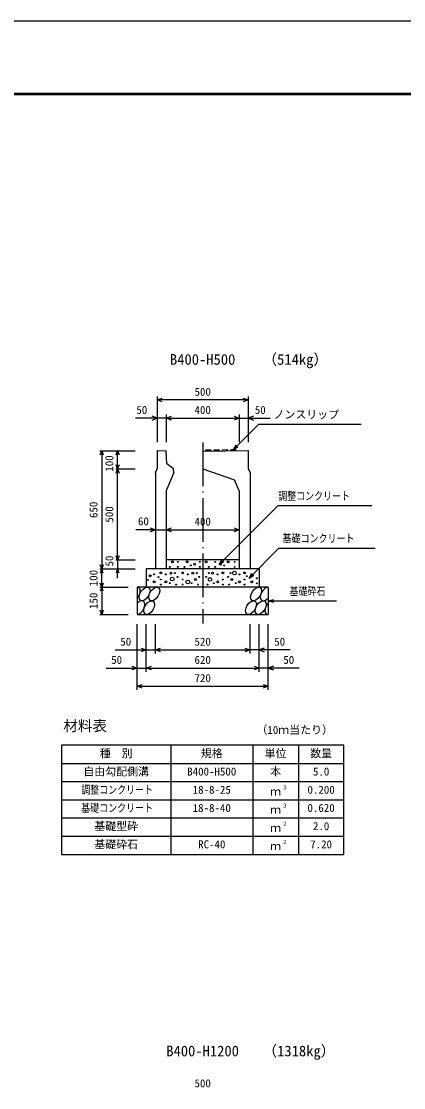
# Model space of a CAD drawing. Units: millimetres, scale not verified. Extents: x -16800 to 16800, y -5940 to 5940.
# Drawn here: x 3586 to 5685, y 78 to 5940 of the extents above; entities that cross this region are included whole.
import ezdxf
from ezdxf.enums import TextEntityAlignment as Align

# ---------------------------------------------------------------- set-up
doc = ezdxf.new("R2010")
doc.units = ezdxf.units.MM
doc.header["$LTSCALE"] = 20
doc.linetypes.add('LONG_DASHED_DOTTED', pattern=[15.25, 12, -1.5, 0.25, -1.5])
for name, color, linetype, lineweight in [('0-0_DIM', 7, 'Continuous', 25), ('0-1_Defpoints', 5, 'Continuous', 25), ('0-2_HATCH', 6, 'Continuous', 25), ('0-3_HYO', 3, 'Continuous', 25), ('0-4_HYO2', 4, 'Continuous', 25), ('0-5_OUTLINE', 3, 'Continuous', 25), ('0-6_TXT', 7, 'Continuous', 25), ('0-7_WAKU', 3, 'Continuous', 25)]:
    doc.layers.add(name, color=color, linetype=linetype, lineweight=lineweight)
doc.styles.add('ＭＳ ゴシック', font='')
doc.styles.get('ＭＳ ゴシック').set_extended_font_data('MS Gothic')

msp = doc.modelspace()

# ---------------------------------------------------------------- linework, layer by layer
at = {"layer": '0-0_DIM'}
for p, q in [((4331.78, 3878.57), (4331.78, 3626.83)), ((4831.78, 3878.57), (4831.78, 3626.83)), ((4831.78, 3858.57), (4331.78, 3858.57)), ((4331.78, 3758.57), (4212.12, 3758.57)), ((4381.78, 3758.57), (4331.78, 3758.57)), ((4381.78, 3778.57), (4381.78, 3626.83)), ((4381.78, 3758.57), (4781.78, 3758.57)), ((4781.78, 3778.57), (4781.78, 3626.83)), ((4781.78, 3758.57), (4831.78, 3758.57)), ((4831.78, 3758.57), (4951.45, 3758.57)), ((4750.78, 3586.05), (4887.99, 3723.26)), ((5451.84, 3723.26), (4887.99, 3723.26)), ((4017.58, 3579.86), (4210.91, 3579.86)), ((4027.58, 3579.86), (4027.58, 2929.86)), ((4114.25, 3479.36), (4114.25, 3579.86)), ((4750.78, 3586.05), (4765.78, 3612.03)), ((4750.78, 3586.05), (4776.76, 3601.05)), ((4104.25, 3479.36), (4210.91, 3479.36)), ((4114.25, 2979.86), (4114.25, 3479.36)), ((4321.78, 3144.86), (4215.6, 3144.86)), ((4321.78, 3144.86), (4381.78, 3144.86)), ((4381.78, 3144.86), (4781.78, 3144.86)), ((5000.44, 3043.52), (4836.78, 2879.86)), ((5000.44, 3043.52), (5527.51, 3043.52)), ((4104.25, 2979.86), (4210.91, 2979.86)), ((4114.25, 2979.86), (4114.25, 2929.86)), ((4671.78, 2954.86), (4686.78, 2980.84)), ((4671.78, 2954.86), (4697.76, 2969.86)), ((4017.58, 2929.86), (4210.91, 2929.86)), ((4027.58, 2829.86), (4027.58, 2929.86)), ((4114.25, 2879.86), (4114.25, 2929.86)), ((4836.78, 2879.86), (4851.78, 2905.84)), ((4836.78, 2879.86), (4862.76, 2894.86)), ((4017.58, 2829.86), (4171.78, 2829.86)), ((4027.58, 2829.86), (4027.58, 2679.86)), ((4941.78, 2754.86), (4970.76, 2762.63)), ((4941.78, 2754.86), (5315.68, 2754.86)), ((4941.78, 2754.86), (4970.76, 2747.1)), ((4017.58, 2679.86), (4171.78, 2679.86)), ((4221.78, 2264.85), (4221.78, 2627.19)), ((4271.78, 2364.85), (4271.78, 2627.19)), ((4321.78, 2464.85), (4321.78, 2627.19)), ((4841.78, 2464.85), (4841.78, 2627.19)), ((4891.78, 2364.85), (4891.78, 2627.19)), ((4941.78, 2264.85), (4941.78, 2627.19)), ((4101.78, 2484.85), (4321.78, 2484.85)), ((4321.78, 2484.85), (4841.78, 2484.85)), ((5061.78, 2484.85), (4841.78, 2484.85)), ((4051.78, 2384.85), (4271.78, 2384.85)), ((4271.78, 2384.85), (4891.78, 2384.85)), ((5111.78, 2384.85), (4891.78, 2384.85)), ((4221.78, 2284.85), (4941.78, 2284.85))]:
    msp.add_line(p, q, dxfattribs=at)
at = {"layer": '0-0_DIM', "linetype": 'LONG_DASHED_DOTTED'}
msp.add_line((4581.78, 3624.66), (4581.78, 2629.86), dxfattribs=at)
at = {"layer": '0-0_DIM'}
for points in [[(4360.01, 3848.31), (4331.82, 3858.57), (4360.01, 3868.83)], [(4803.63, 3868.83), (4831.82, 3858.57), (4803.63, 3848.31)], [(4303.59, 3748.31), (4331.78, 3758.57), (4303.59, 3768.83)], [(4409.97, 3748.31), (4381.78, 3758.57), (4409.97, 3768.83)], [(4753.67, 3768.83), (4781.86, 3758.57), (4753.67, 3748.31)], [(4859.9, 3768.83), (4831.71, 3758.57), (4859.9, 3748.31)], [(4019.37, 3557.31), (4027.58, 3579.86), (4035.79, 3557.31)], [(4106.04, 3557.31), (4114.25, 3579.86), (4122.46, 3557.31)], [(4122.46, 3501.92), (4114.25, 3479.36), (4106.04, 3501.92)], [(4106.04, 3456.81), (4114.25, 3479.36), (4122.46, 3456.81)], [(4671.78, 2954.86), (4996.25, 3279.33), (5509.8, 3279.33)], [(4293.59, 3155.12), (4321.78, 3144.86), (4293.59, 3134.6)], [(4409.97, 3134.6), (4381.78, 3144.86), (4409.97, 3155.12)], [(4753.59, 3155.12), (4781.78, 3144.86), (4753.59, 3134.6)], [(4122.46, 3002.42), (4114.25, 2979.86), (4106.04, 3002.42)], [(4035.79, 2952.42), (4027.58, 2929.86), (4019.37, 2952.42)], [(4035.79, 2907.31), (4027.58, 2929.86), (4019.37, 2907.31)], [(4122.46, 2907.31), (4114.25, 2929.86), (4106.04, 2907.31)], [(4035.79, 2852.42), (4027.58, 2829.86), (4019.37, 2852.42)], [(4035.79, 2807.31), (4027.58, 2829.86), (4019.37, 2807.31)], [(4035.79, 2702.42), (4027.58, 2679.86), (4019.37, 2702.42)], [(4243.59, 2495.11), (4271.78, 2484.85), (4243.59, 2474.59)], [(4349.97, 2474.59), (4321.78, 2484.85), (4349.97, 2495.11)], [(4813.59, 2495.11), (4841.78, 2484.85), (4813.59, 2474.59)], [(4919.97, 2495.11), (4891.78, 2484.85), (4919.97, 2474.59)], [(4193.59, 2395.11), (4221.78, 2384.85), (4193.59, 2374.59)], [(4299.97, 2374.59), (4271.78, 2384.85), (4299.97, 2395.11)], [(4863.59, 2395.11), (4891.78, 2384.85), (4863.59, 2374.59)], [(4969.97, 2395.11), (4941.78, 2384.85), (4969.97, 2374.59)], [(4249.97, 2274.59), (4221.78, 2284.85), (4249.97, 2295.11)], [(4913.59, 2295.11), (4941.78, 2284.85), (4913.59, 2274.59)]]:
    msp.add_lwpolyline(points, dxfattribs=at)
at = {"layer": '0-1_Defpoints'}
msp.add_lwpolyline([(0, -5940), (16800, -5940), (16800, 5940), (0, 5940)], close=True, dxfattribs=at)
at = {"layer": '0-2_HATCH'}
for p, q in [((4597.78, 3578.02), (4599.23, 3584.54)), ((4599.23, 3584.54), (4626.23, 3584.81)), ((4627.78, 3578.32), (4626.23, 3584.81)), ((4643.78, 3578.48), (4645.23, 3585)), ((4645.23, 3585), (4672.23, 3585.27)), ((4673.78, 3578.78), (4672.23, 3585.27)), ((4689.78, 3578.94), (4691.23, 3585.46)), ((4691.23, 3585.46), (4718.23, 3585.73)), ((4719.78, 3579.24), (4718.23, 3585.73)), ((4735.78, 3579.4), (4737.23, 3585.92)), ((4737.23, 3585.92), (4764.23, 3586.19)), ((4765.78, 3579.7), (4764.23, 3586.19))]:
    msp.add_line(p, q, dxfattribs=at)
for centre, radius in [((4401.28, 2941.16), 2.5), ((4415.3, 2969.17), 5), ((4445.75, 2969.17), 2.5), ((4445.75, 2941.16), 2.5), ((4481.64, 2941.16), 2.5), ((4495.66, 2969.17), 5), ((4516.69, 2949.04), 2.5), ((4537.71, 2956.04), 5), ((4565.75, 2969.17), 2.5), ((4565.75, 2941.16), 2.5), ((4600.92, 2968.89), 5), ((4614.94, 2940.88), 2.5), ((4650.82, 2968.89), 2.5), ((4650.82, 2940.88), 2.5), ((4678.86, 2955.76), 5), ((4699.89, 2948.76), 2.5), ((4720.92, 2968.89), 5), ((4757.14, 2968.89), 2.5), ((4757.14, 2940.88), 2.5), ((4293.9, 2892.41), 5), ((4315.47, 2900.04), 2.5), ((4339.33, 2885.12), 2.5), ((4351.75, 2907.92), 5), ((4351.75, 2872.02), 2.5), ((4379.79, 2900.04), 2.5), ((4407.82, 2907.04), 5), ((4414.36, 2874.03), 10), ((4428.86, 2907.04), 2.5), ((4442.87, 2886.03), 2.5), ((4471.75, 2907.92), 5), ((4471.75, 2872.02), 2.5), ((4499.79, 2900.04), 2.5), ((4527.82, 2907.04), 5), ((4541.84, 2872.02), 5), ((4548.86, 2907.04), 2.5), ((4562.87, 2886.03), 2.5), ((4600.69, 2886.03), 2.5), ((4621.72, 2872.02), 10), ((4614.71, 2907.04), 2.5), ((4635.74, 2907.04), 5), ((4663.78, 2900.04), 2.5), ((4691.82, 2907.92), 5), ((4691.82, 2872.02), 2.5), ((4720.69, 2886.03), 2.5), ((4734.71, 2907.04), 2.5), ((4741.72, 2872.02), 5), ((4755.74, 2907.04), 10), ((4783.78, 2900.04), 2.5), ((4811.82, 2907.92), 5), ((4811.82, 2872.02), 2.5), ((4823.16, 2890.35), 2.5), ((4851.72, 2900.04), 2.5), ((4878.58, 2878.82), 2.5), ((4281.48, 2869.62), 2.5), ((4315.47, 2858.89), 5), ((4351.75, 2844.01), 2.5), ((4379.79, 2858.89), 5), ((4400.82, 2851.89), 2.5), ((4435.86, 2844.01), 2.5), ((4471.75, 2844.01), 2.5), ((4499.79, 2858.89), 10), ((4520.82, 2851.89), 2.5), ((4555.86, 2844.01), 2.5), ((4607.7, 2844.01), 2.5), ((4642.75, 2851.89), 2.5), ((4663.78, 2858.89), 5), ((4691.82, 2844.01), 2.5), ((4727.7, 2844.01), 2.5), ((4762.75, 2851.89), 2.5), ((4783.78, 2858.89), 5), ((4811.82, 2844.01), 2.5), ((4851.72, 2858.89), 5), ((4878.58, 2850.81), 2.5)]:
    msp.add_circle(centre, radius, dxfattribs=at)
for centre, start_param, end_param in [((4209.42, 2792.34), 4.385593, 6.6745444), ((4927.92, 2792.34), 0.3357715, 4.4411806), ((4234.74, 2717.35), 3.5111464, 7.548991), ((4953.25, 2717.35), 1.2110787, 3.5658734)]:
    msp.add_ellipse(centre, major_axis=(21.81, 35.31), ratio=0.5792, start_param=start_param, end_param=end_param, dxfattribs=at)
for centre in [(4262.63, 2792.34), (4315.84, 2792.34), (4874.72, 2792.34), (4287.95, 2717.35), (4846.83, 2717.35), (4900.04, 2717.35)]:
    msp.add_ellipse(centre, major_axis=(21.81, 35.31), ratio=0.5792, dxfattribs=at)
at = {"layer": '0-3_HYO'}
for p, q in [((4406.78, 1960.9), (4406.78, 1360.9)), ((4856.78, 1960.9), (4856.78, 1360.9)), ((5106.78, 1960.9), (5106.78, 1360.9)), ((3806.78, 1860.9), (5356.78, 1860.9))]:
    msp.add_line(p, q, dxfattribs=at)
msp.add_lwpolyline([(3806.78, 1360.9), (5356.78, 1360.9), (5356.78, 1960.9), (3806.78, 1960.9)], close=True, dxfattribs=at)
at = {"layer": '0-4_HYO2'}
for p, q in [((3806.78, 1760.9), (5356.78, 1760.9)), ((3806.78, 1660.9), (5356.78, 1660.9)), ((3806.78, 1560.9), (5356.78, 1560.9)), ((3806.78, 1460.9), (5356.78, 1460.9))]:
    msp.add_line(p, q, dxfattribs=at)
at = {"layer": '0-5_OUTLINE'}
for p, q in [((4331.78, 3580.36), (4331.78, 3480.36)), ((4331.78, 3580.36), (4381.8, 3579.86)), ((4384.8, 3506.99), (4381.8, 3579.86)), ((4586.28, 3574.66), (4587.78, 3577.92)), ((4587.78, 3577.92), (4831.78, 3580.36)), ((4831.78, 3580.36), (4831.78, 3480.36)), ((4581.78, 3574.66), (4586.28, 3574.66)), ((4321.78, 3460.36), (4331.78, 3480.36)), ((4321.78, 3460.36), (4321.78, 2929.86)), ((4423.8, 3459.9), (4381.78, 3359.86)), ((4420.8, 3479.86), (4384.8, 3506.99)), ((4423.8, 3459.9), (4420.8, 3479.86)), ((4581.78, 3479.86), (4756.57, 3419.86)), ((4831.78, 3480.36), (4841.78, 3460.36)), ((4841.78, 3460.36), (4841.78, 2929.86)), ((4781.78, 3359.86), (4756.57, 3419.86)), ((4381.78, 3359.86), (4381.78, 2929.86)), ((4781.78, 3359.86), (4781.78, 2929.86)), ((4781.78, 2979.86), (4381.78, 2979.86)), ((4381.78, 2929.86), (4321.78, 2929.86)), ((4841.78, 2929.86), (4781.78, 2929.86)), ((4891.78, 2929.86), (4891.78, 2829.86)), ((4941.78, 2829.86), (4941.78, 2679.86)), ((4221.78, 2679.86), (4941.78, 2679.86))]:
    msp.add_line(p, q, dxfattribs=at)
for points in [[(4891.78, 2929.86), (4271.78, 2929.86), (4271.78, 2829.86)], [(4941.78, 2829.86), (4221.78, 2829.86), (4221.78, 2679.86)]]:
    msp.add_lwpolyline(points, dxfattribs=at)
at = {"layer": '0-7_WAKU', "lineweight": 50}
msp.add_lwpolyline([(400, -5540), (16400, -5540), (16400, 5540), (400, 5540)], close=True, dxfattribs=at)

# ---------------------------------------------------------------- texts
at = {"layer": '0-0_DIM', "style": 'ＭＳ ゴシック'}
for s, p in [('500', (4536.78, 3868.57)), ('50', (4217.6, 3768.57)), ('400', (4536.78, 3768.57)), ('50', (4867.7, 3768.57)), ('ノンスリップ', (4970.3, 3743.44)), ('60', (4226.61, 3156.69)), ('400', (4536.78, 3154.86)), ('50', (4129.34, 2494.85)), ('520', (4536.78, 2494.85)), ('50', (4974.22, 2494.85)), ('50', (4079.34, 2394.85)), ('620', (4536.78, 2394.85)), ('50', (5024.22, 2394.85)), ('720', (4536.78, 2294.85)), ('500', (4536.78, 67.25))]:
    msp.add_text(s, height=43.99, dxfattribs=at).set_placement(p, align=Align.BOTTOM_LEFT)
for s, p in [('100', (4104.25, 3464.61)), ('650', (4017.58, 3209.86)), ('500', (4104.25, 3184.61)), ('50', (4104.25, 2943.19)), ('100', (4017.58, 2834.86)), ('150', (4017.58, 2709.86))]:
    msp.add_text(s, height=43.99, rotation=90, dxfattribs=at).set_placement(p, align=Align.BOTTOM_LEFT)
at = {"layer": '0-0_DIM', "style": 'ＭＳ ゴシック', "width": 0.8}
for s, p in [('調整コンクリート', (4996.25, 3295.75)), ('基礎コンクリート', (5020.44, 3062.25)), ('基礎砕石', (5058.1, 2772.03))]:
    msp.add_text(s, height=43.99, dxfattribs=at).set_placement(p, align=Align.BOTTOM_LEFT)
at = {"layer": '0-6_TXT', "style": 'ＭＳ ゴシック'}
for s, height, p in [('B400-H500', 58.65, (4401.78, 4034.66)), ('（514kg）', 58.65, (4910.15, 4034.66)), ('材料表', 58.65, (3816.78, 2020.9)), ('（10ｍ当たり）', 43.99, (4876.78, 2009.9)), ('種\u3000別', 43.99, (4016.78, 1880.9)), ('規格', 43.99, (4571.78, 1880.9)), ('単位', 43.99, (4921.78, 1880.9)), ('数量', 43.99, (5171.78, 1880.9)), ('自由勾配側溝', 43.99, (3926.78, 1780.9)), ('B400-H500', 43.99, (4496.78, 1780.9)), ('本', 43.99, (4951.78, 1780.9)), ('5.0', 43.99, (5186.78, 1780.9)), ('18-8-25', 43.99, (4526.78, 1680.9)), ('ｍ', 43.99, (4951.78, 1670.9)), ('３', 21.99, (5017.32, 1711.27)), ('0.200', 43.99, (5156.78, 1680.9)), ('18-8-40', 43.99, (4526.78, 1580.9)), ('ｍ', 43.99, (4951.78, 1570.9)), ('３', 21.99, (5017.32, 1611.27)), ('0.620', 43.99, (5156.78, 1580.9)), ('基礎型砕', 43.99, (3986.78, 1480.9)), ('２', 21.99, (5017.32, 1511.27)), ('2.0', 43.99, (5186.78, 1480.9)), ('ｍ', 43.99, (4951.78, 1470.9)), ('基礎砕石', 43.99, (3986.78, 1380.9)), ('RC-40', 43.99, (4556.78, 1380.9)), ('ｍ', 43.99, (4951.78, 1370.9)), ('２', 21.99, (5017.32, 1411.27)), ('7.20', 43.99, (5171.78, 1380.9)), ('B400-H1200', 58.65, (4381.78, 233.34)), ('（1318kg）', 58.65, (4910.15, 233.34))]:
    msp.add_text(s, height=height, dxfattribs=at).set_placement(p, align=Align.BOTTOM_LEFT)
at = {"layer": '0-6_TXT', "style": 'ＭＳ ゴシック', "width": 0.8}
for s, p in [('調整コンクリート', (3914.78, 1680.9)), ('基礎コンクリート', (3914.78, 1580.9))]:
    msp.add_text(s, height=43.99, dxfattribs=at).set_placement(p, align=Align.BOTTOM_LEFT)

doc.saveas('drawing.dxf')
